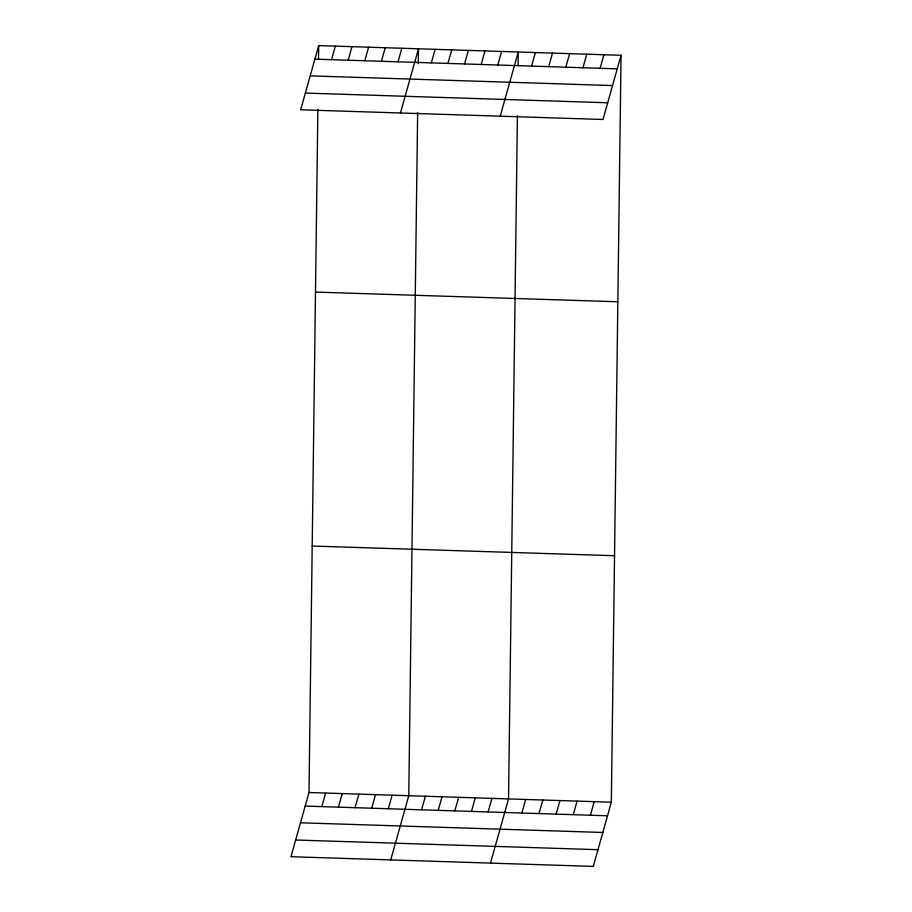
<?xml version="1.0" encoding="UTF-8"?>
<svg xmlns="http://www.w3.org/2000/svg" width="912" height="912" viewBox="0 0 912 912"><rect width="100%" height="100%" fill="white"/><g stroke="black" fill="none" stroke-linecap="round" stroke-linejoin="round"><path stroke-width="1.37" d="M621.049 55.29L603.003 119.483L300.664 109.793L318.71 45.6L621.049 55.29L611.336 802.207L593.29 866.4L290.951 856.71L308.997 792.517L317.878 109.258M318.527 59.143L318.71 45.6M417.65 112.45L408.77 795.72L390.724 859.902M418.289 63.692L418.483 48.803L400.436 112.985M517.423 115.653L508.543 798.912L490.496 863.105M518.073 65.539L518.255 51.995L500.209 116.189M331.523 59.69L335.342 46.136M348.156 60.226L351.964 46.672M364.789 60.762L368.596 47.196M381.41 61.286L385.229 47.732M398.042 61.822L401.85 48.268M431.296 62.894L435.115 49.328M447.929 63.418L451.736 49.864M464.561 63.954L468.369 50.399M481.183 64.49L485.002 50.935M497.815 65.026L501.623 51.46M321.811 806.607L325.618 793.052M531.571 66.097L535.39 52.543M338.443 807.143L342.251 793.588M548.705 66.656L552.524 53.09M355.064 807.679L358.883 794.124M565.839 67.203L569.647 53.648M371.697 808.214L375.505 794.648M582.973 67.75L586.781 54.196M388.33 808.739L392.137 795.184M600.107 68.297L603.915 54.743M421.583 809.81L425.391 796.256M438.216 810.346L442.024 796.78M454.837 810.871L458.656 797.316M471.47 811.406L475.277 797.852M488.102 811.942L491.91 798.388M521.858 813.025L525.665 799.471M538.992 813.572L542.8 800.018M556.126 814.12L559.934 800.565M573.26 814.667L577.068 801.112M590.395 815.225L594.202 801.659M314.902 59.155L617.242 68.845M310.205 75.867L612.545 85.557M305.36 93.081L607.7 102.771M315.506 292.079L617.846 301.769M312.2 546.037L614.54 555.727M308.997 792.517L611.336 802.207M305.178 806.083L607.529 815.773M300.481 822.784L602.832 832.474M295.648 839.998L597.987 849.688"/></g></svg>
